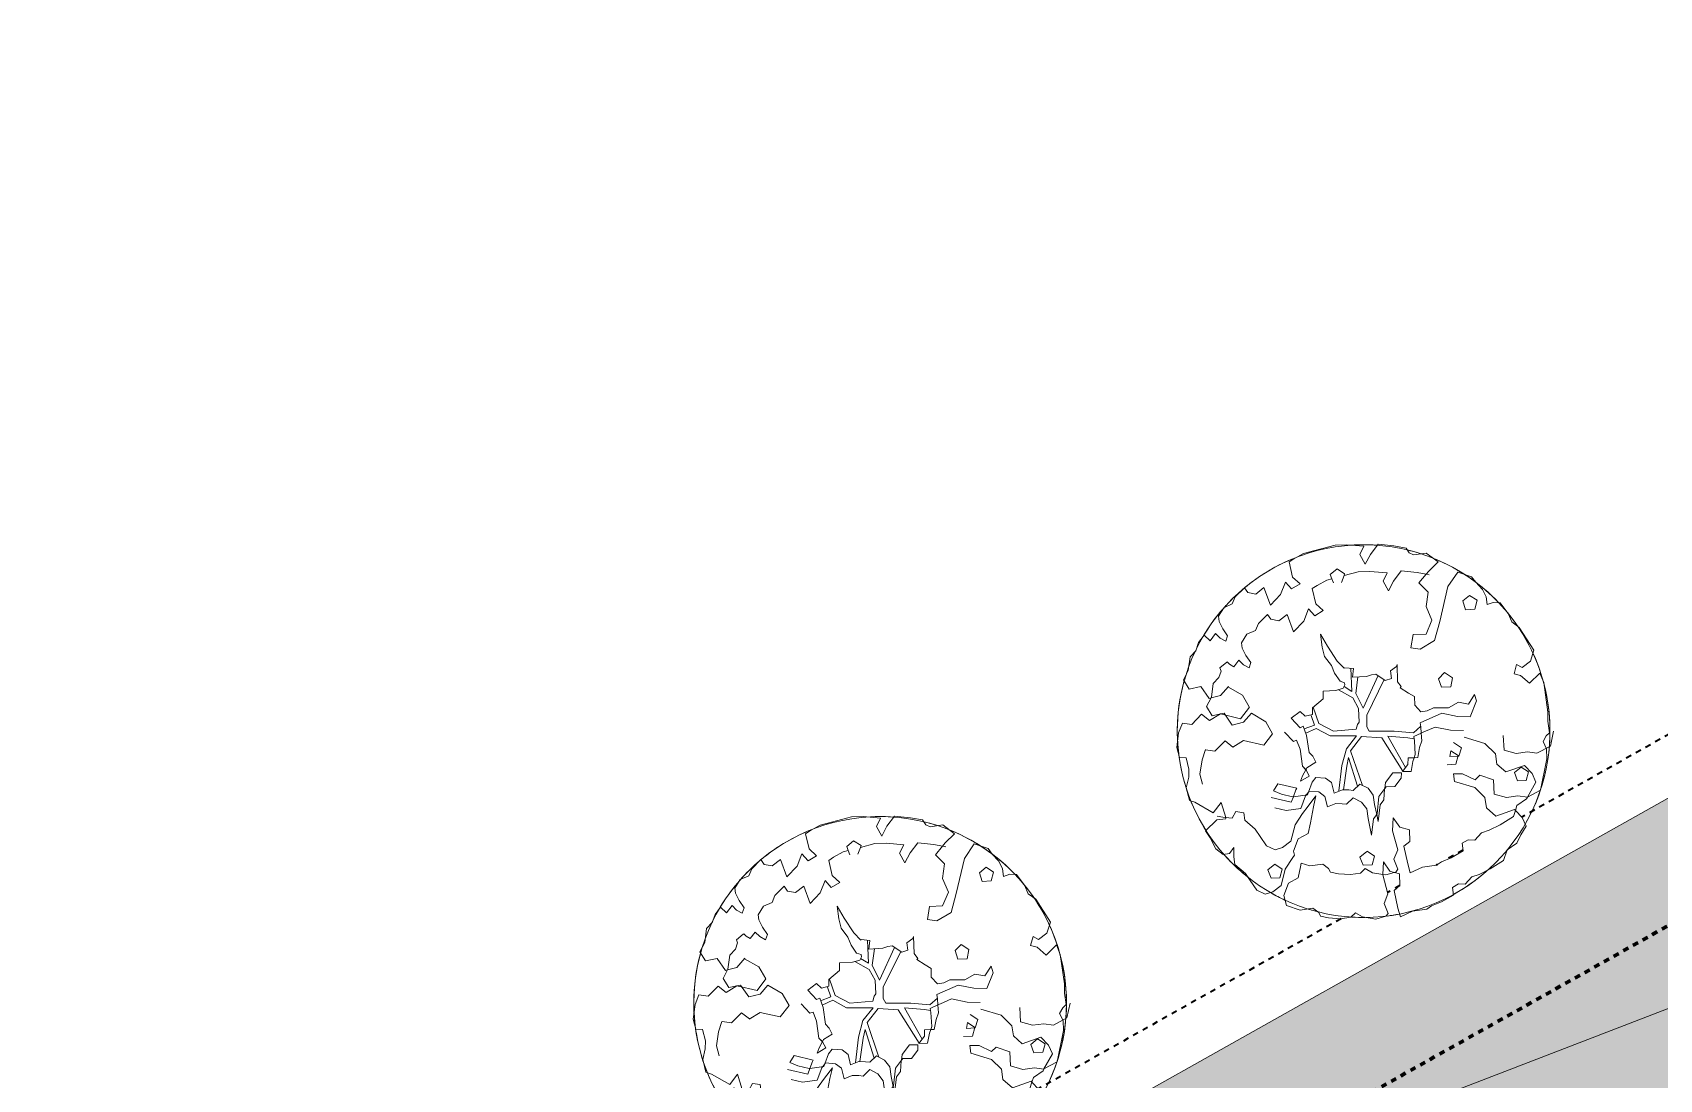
# Model space of a CAD drawing. Header units: metres. Extents: x 3856 to 4207, y -1118 to -691.
# Drawn here: x 3965.03 to 3994.37, y -1053.23 to -1034.36 of the extents above; entities that cross this region are included whole.
import ezdxf

# ---------------------------------------------------------------- set-up
doc = ezdxf.new("R2010")
doc.units = ezdxf.units.M
for name, pattern in [('Alignement de la ligne', [0.012, 0.006, -0.006]), ('Dash dot', [0.015875, 0.00635, -0.004763, 0, -0.004763]), ('IMPORT-Dash', [0.00635, 0.003175, -0.003175])]:
    doc.linetypes.add(name, pattern=pattern)
for name, color, linetype, lineweight in [('Cour_Negro_Punteada_6', 7, 'IMPORT-Dash', 35), ('Floors', 7, 'Continuous', 9), ('Folding Lines', 7, 'Continuous', 9), ('Planting', 7, 'Continuous', 9), ('Property Lines', 7, 'Dash dot', 211), ('Surface Pattern', 7, 'Continuous', 9)]:
    doc.layers.add(name, color=color, linetype=linetype, lineweight=lineweight)
doc.layers.add('ROA-E00-URB-A101-MASTER_PLAN cambio estaciomientos_dwg', color=7, linetype='Continuous', lineweight=9, true_color=0x767676)
doc.layers.add('Tallo', color=7, linetype='Continuous', lineweight=9, true_color=0x887568)

# ---------------------------------------------------------------- blocks, each defined once
blk = doc.blocks.new('M_RPC Árbol - Caducifolio - Chopo de Lombardía - 12_2 metros-V104-IMPLANTACIÓN - KIT COMERCIAL')
at = {"layer": 'Planting'}
for p, q in [((-0.906, 3.265), (-1.11, 3.212)), ((-0.542, 3.363), (-0.906, 3.265)), ((-0.331, 3.369), (-0.542, 3.363)), ((-0.021, 3.342), (-0.331, 3.369)), ((-0.094, 3.191), (-0.021, 3.342)), ((0.233, 3.378), (0.094, 3.193)), ((0.52, 3.347), (0.233, 3.378)), ((0.737, 3.307), (0.52, 3.347)), ((0.796, 3.222), (0.737, 3.307)), ((-1.285, 3.117), (-1.371, 3.058)), ((-1.371, 3.058), (-1.309, 2.785)), ((-1.11, 3.212), (-1.285, 3.117)), ((0.001, 3.016), (-0.094, 3.191)), ((0.094, 3.193), (0.001, 3.016)), ((0.872, 3.185), (0.796, 3.222)), ((1.103, 3.218), (0.872, 3.185)), ((1.314, 3.059), (1.103, 3.218)), ((1.148, 2.895), (1.314, 3.059)), ((-1.438, 2.696), (-1.524, 2.472)), ((-1.326, 2.571), (-1.438, 2.696)), ((-1.174, 2.662), (-1.326, 2.571)), ((-1.309, 2.785), (-1.174, 2.662)), ((-0.867, 2.637), (-0.692, 2.732)), ((-0.692, 2.732), (-0.601, 2.755)), ((-0.63, 2.831), (-0.506, 2.932)), ((-0.601, 2.755), (-0.63, 2.831)), ((-0.573, 2.682), (-0.601, 2.757)), ((-0.506, 2.932), (-0.372, 2.845)), ((-0.381, 2.812), (-0.428, 2.69)), ((-0.38, 2.813), (-0.124, 2.882)), ((-0.372, 2.845), (-0.38, 2.813)), ((-0.124, 2.882), (0.087, 2.889)), ((0.087, 2.889), (0.397, 2.862)), ((0.397, 2.862), (0.324, 2.71)), ((0.324, 2.71), (0.419, 2.535)), ((0.419, 2.535), (0.512, 2.713)), ((0.512, 2.713), (0.651, 2.897)), ((0.651, 2.897), (0.938, 2.867)), ((0.938, 2.867), (1.099, 2.837)), ((0.968, 2.681), (1.1, 2.837)), ((1.134, 2.516), (0.968, 2.681)), ((1.099, 2.837), (1.148, 2.895)), ((1.1, 2.837), (1.156, 2.826)), ((1.67, 2.877), (1.492, 2.613)), ((1.92, 2.793), (1.67, 2.877)), ((1.995, 2.694), (1.92, 2.793)), ((2.113, 2.563), (1.995, 2.694)), ((-2.342, 2.428), (-2.395, 2.303)), ((-2.177, 2.592), (-2.342, 2.428)), ((-2.118, 2.506), (-2.177, 2.592)), ((-1.973, 2.48), (-2.118, 2.506)), ((-1.824, 2.595), (-1.973, 2.48)), ((-1.709, 2.282), (-1.824, 2.595)), ((-1.524, 2.472), (-1.709, 2.282)), ((-0.953, 2.578), (-0.867, 2.637)), ((-0.891, 2.304), (-0.953, 2.578)), ((1.1, 2.253), (1.134, 2.516)), ((1.492, 2.613), (1.346, 1.984)), ((1.762, 2.355), (1.884, 2.454)), ((1.81, 2.197), (1.762, 2.355)), ((1.884, 2.454), (2.018, 2.368)), ((2.018, 2.368), (1.976, 2.21)), ((2.18, 2.428), (2.113, 2.563)), ((2.199, 2.291), (2.18, 2.428)), ((-2.551, 2.234), (-2.647, 2.079)), ((-2.647, 2.079), (-2.634, 1.987)), ((-2.395, 2.303), (-2.551, 2.234)), ((-1.924, 1.947), (-1.759, 2.112)), ((-1.759, 2.112), (-1.7, 2.026)), ((-1.555, 1.999), (-1.406, 2.114)), ((-1.406, 2.114), (-1.291, 1.801)), ((-1.106, 1.992), (-1.02, 2.216)), ((-1.02, 2.216), (-0.908, 2.09)), ((-0.908, 2.09), (-0.756, 2.182)), ((-0.756, 2.182), (-0.891, 2.304)), ((1.205, 2.009), (1.1, 2.253)), ((1.976, 2.21), (1.81, 2.197)), ((2.31, 2.33), (2.199, 2.291)), ((2.432, 2.323), (2.31, 2.33)), ((2.576, 2.132), (2.432, 2.323)), ((2.644, 1.979), (2.576, 2.132)), ((-2.697, 1.766), (-2.796, 1.635)), ((-2.615, 1.684), (-2.697, 1.766)), ((-2.634, 1.987), (-2.568, 1.855)), ((-2.568, 1.855), (-2.479, 1.726)), ((-2.132, 1.754), (-1.977, 1.822)), ((-1.977, 1.822), (-1.924, 1.947)), ((-1.7, 2.026), (-1.555, 1.999)), ((-1.291, 1.801), (-1.106, 1.992)), ((1.098, 1.757), (1.205, 2.009)), ((1.346, 1.984), (1.253, 1.641)), ((2.778, 1.879), (2.644, 1.979)), ((3.043, 1.468), (2.778, 1.879)), ((-3.004, 1.606), (-3.054, 1.458)), ((-2.905, 1.737), (-3.004, 1.606)), ((-2.796, 1.635), (-2.905, 1.737)), ((-2.513, 1.628), (-2.615, 1.684)), ((-2.479, 1.726), (-2.513, 1.628)), ((-2.228, 1.599), (-2.132, 1.754)), ((-2.215, 1.507), (-2.228, 1.599)), ((-2.15, 1.375), (-2.215, 1.507)), ((-0.805, 1.754), (-0.678, 1.538)), ((-0.773, 1.525), (-0.805, 1.754)), ((-0.73, 1.356), (-0.773, 1.525)), ((-0.678, 1.538), (-0.504, 1.271)), ((0.826, 1.511), (0.863, 1.748)), ((0.993, 1.488), (0.826, 1.511)), ((0.863, 1.748), (1.098, 1.757)), ((1.253, 1.641), (0.993, 1.488)), ((2.98, 1.27), (3.043, 1.468)), ((-3.156, 1.349), (-3.19, 1.1)), ((-3.054, 1.458), (-3.156, 1.349)), ((-2.619, 1.149), (-2.495, 1.25)), ((-2.495, 1.25), (-2.493, 1.248)), ((-2.493, 1.248), (-2.487, 1.257)), ((-2.487, 1.257), (-2.444, 1.216)), ((-2.444, 1.216), (-2.368, 1.168)), ((-2.368, 1.168), (-2.279, 1.286)), ((-2.279, 1.286), (-2.196, 1.204)), ((-2.196, 1.204), (-2.094, 1.147)), ((-2.061, 1.246), (-2.15, 1.375)), ((-2.094, 1.147), (-2.061, 1.246)), ((-0.609, 1.194), (-0.73, 1.356)), ((-0.551, 1.051), (-0.609, 1.194)), ((-0.504, 1.271), (-0.376, 1.143)), ((0.563, 1.171), (0.575, 1.208)), ((0.575, 1.208), (0.584, 0.898)), ((2.684, 1.042), (2.729, 1.209)), ((2.729, 1.209), (2.83, 1.153)), ((2.83, 1.153), (2.98, 1.27)), ((-3.19, 1.1), (-3.276, 0.933)), ((-3.276, 0.933), (-3.175, 0.766)), ((-2.738, 0.869), (-2.636, 0.977)), ((-2.636, 0.977), (-2.597, 1.092)), ((-2.597, 1.092), (-2.619, 1.149)), ((-0.453, 0.909), (-0.551, 1.051)), ((-0.371, 0.882), (-0.453, 0.909)), ((-0.376, 1.143), (-0.367, 1.152)), ((-0.366, 0.843), (-0.371, 0.882)), ((-0.367, 1.152), (-0.213, 1.136)), ((-0.213, 1.136), (-0.229, 0.979)), ((-0.229, 0.979), (0.023, 0.994)), ((0.023, 0.994), (0.114, 1.026)), ((0.114, 1.026), (0.19, 1.037)), ((0.19, 1.037), (0.363, 0.924)), ((0.363, 0.924), (0.474, 0.959)), ((0.455, 1.095), (0.563, 1.171)), ((0.474, 0.959), (0.455, 1.095)), ((0.584, 0.898), (0.651, 0.811)), ((1.323, 0.953), (1.433, 1.063)), ((1.376, 0.801), (1.323, 0.953)), ((1.433, 1.063), (1.573, 0.971)), ((1.573, 0.971), (1.543, 0.806)), ((2.803, 1.013), (2.684, 1.042)), ((2.964, 0.871), (2.803, 1.013)), ((3.15, 1.056), (2.964, 0.871)), ((3.219, 0.884), (3.15, 1.056)), ((3.294, 0.351), (3.219, 0.884)), ((-3.175, 0.766), (-2.963, 0.812)), ((-2.963, 0.812), (-2.815, 0.597)), ((-2.858, 0.452), (-2.778, 0.607)), ((-2.815, 0.597), (-2.778, 0.607)), ((-2.778, 0.607), (-2.611, 0.65)), ((-2.778, 0.607), (-2.772, 0.62)), ((-2.772, 0.62), (-2.738, 0.869)), ((-2.611, 0.65), (-2.465, 0.814)), ((-2.465, 0.814), (-2.475, 0.805)), ((-2.475, 0.805), (-2.212, 0.659)), ((-2.212, 0.659), (-2.089, 0.446)), ((-0.95, 0.431), (-0.759, 0.594)), ((-0.759, 0.73), (-0.527, 0.743)), ((-0.759, 0.594), (-0.759, 0.73)), ((-0.527, 0.743), (-0.396, 0.781)), ((-0.396, 0.781), (-0.366, 0.843)), ((0.651, 0.811), (0.634, 0.79)), ((0.634, 0.79), (0.784, 0.694)), ((0.784, 0.694), (0.89, 0.631)), ((0.89, 0.631), (0.893, 0.476)), ((1.543, 0.806), (1.376, 0.801)), ((1.861, 0.497), (1.974, 0.67)), ((1.974, 0.67), (2.01, 0.555)), ((-2.95, 0.313), (-3.126, 0.13)), ((-2.806, 0.199), (-2.95, 0.313)), ((-2.757, 0.286), (-2.858, 0.452)), ((-2.611, 0.32), (-2.806, 0.199)), ((-2.611, 0.32), (-2.757, 0.286)), ((-2.246, 0.231), (-2.611, 0.32)), ((-2.545, 0.332), (-2.605, 0.319)), ((-2.397, 0.117), (-2.545, 0.332)), ((-2.087, 0.441), (-2.246, 0.231)), ((-2.05, 0.331), (-2.192, 0.169)), ((-1.793, 0.178), (-2.05, 0.331)), ((-1.332, 0.241), (-1.174, 0.361)), ((-1.174, 0.361), (-1.084, 0.276)), ((-1.084, 0.276), (-0.95, 0.31)), ((-0.95, 0.31), (-0.95, 0.431)), ((0.893, 0.476), (1.007, 0.356)), ((1.381, 0.331), (0.995, 0.16)), ((1.007, 0.356), (1.121, 0.372)), ((1.121, 0.372), (1.231, 0.426)), ((1.231, 0.426), (1.502, 0.426)), ((1.663, 0.273), (1.381, 0.331)), ((1.502, 0.426), (1.683, 0.53)), ((1.683, 0.53), (1.861, 0.497)), ((2.01, 0.555), (1.895, 0.268)), ((3.294, 0.186), (3.294, 0.351)), ((-3.295, 0.154), (-3.364, -0.021)), ((-3.126, 0.13), (-3.295, 0.154)), ((-2.192, 0.169), (-2.397, 0.117)), ((-1.668, -0.039), (-1.793, 0.178)), ((-1.172, 0.069), (-1.332, 0.241)), ((-1.117, 0.096), (-1.172, 0.069)), ((-1.055, -0.07), (-1.117, 0.096)), ((0.995, 0.16), (1.006, 0.084)), ((1.006, 0.084), (1.013, -0.025)), ((1.059, -0.004), (1.261, 0.083)), ((1.261, 0.083), (1.541, 0.025)), ((1.541, 0.025), (1.776, 0.019)), ((1.895, 0.268), (1.663, 0.273)), ((3.324, -0.021), (3.294, 0.186)), ((3.398, 0.007), (3.341, -0.26)), ((-3.364, -0.021), (-3.398, -0.284)), ((-3.398, -0.284), (-3.349, -0.465)), ((-2.708, -0.35), (-2.526, -0.167)), ((-2.526, -0.167), (-2.384, -0.28)), ((-2.388, -0.281), (-2.193, -0.16)), ((-2.193, -0.16), (-1.828, -0.242)), ((-1.828, -0.242), (-1.668, -0.039)), ((-1.452, -0.007), (-1.293, -0.177)), ((-1.293, -0.177), (-1.235, -0.155)), ((-1.235, -0.155), (-1.174, -0.318)), ((-1.012, -0.375), (-1.055, -0.07)), ((1.013, -0.025), (0.876, -0.088)), ((0.876, -0.088), (0.887, -0.164)), ((0.887, -0.164), (0.903, -0.415)), ((0.948, -0.469), (0.981, -0.289)), ((0.981, -0.289), (1.022, -0.167)), ((1.013, -0.025), (1.059, -0.004)), ((1.022, -0.167), (1.013, -0.025)), ((1.595, -0.198), (1.735, -0.29)), ((1.735, -0.29), (1.687, -0.442)), ((1.788, -0.102), (2.157, -0.214)), ((2.157, -0.214), (2.35, -0.401)), ((2.504, -0.332), (2.491, -0.071)), ((3.341, -0.26), (3.098, -0.389)), ((3.208, -0.179), (3.264, -0.078)), ((3.273, -0.31), (3.208, -0.179)), ((3.264, -0.078), (3.324, -0.021)), ((-3.349, -0.465), (-3.23, -0.472)), ((-3.23, -0.472), (-3.178, -0.676)), ((-2.98, -0.764), (-2.941, -0.509)), ((-2.941, -0.509), (-2.879, -0.325)), ((-2.876, -0.327), (-2.708, -0.35)), ((-1.174, -0.318), (-1.132, -0.623)), ((-1.051, -0.652), (-0.89, -0.552)), ((-0.944, -0.443), (-1.012, -0.375)), ((-0.89, -0.552), (-0.944, -0.443)), ((0.773, -0.474), (0.77, -0.591)), ((0.884, -0.47), (0.773, -0.474)), ((0.828, -0.717), (0.861, -0.537)), ((0.861, -0.537), (0.884, -0.47)), ((0.903, -0.415), (0.884, -0.47)), ((0.884, -0.47), (0.948, -0.469)), ((1.529, -0.45), (1.545, -0.346)), ((1.687, -0.442), (1.529, -0.45)), ((1.545, -0.346), (1.679, -0.433)), ((1.679, -0.433), (1.638, -0.588)), ((2.35, -0.401), (2.375, -0.585)), ((2.375, -0.585), (2.536, -0.726)), ((2.721, -0.394), (2.504, -0.332)), ((2.926, -0.365), (2.721, -0.394)), ((3.098, -0.389), (2.926, -0.365)), ((3.164, -1.055), (3.276, -0.489)), ((3.276, -0.489), (3.273, -0.31)), ((-3.182, -0.818), (-3.225, -1.012)), ((-3.178, -0.676), (-3.182, -0.818)), ((-2.931, -0.946), (-2.98, -0.764)), ((-1.128, -0.799), (-1.164, -0.896)), ((-1.164, -0.896), (-1.009, -0.8)), ((-1.132, -0.623), (-1.064, -0.691)), ((-1.069, -0.686), (-1.128, -0.799)), ((-1.064, -0.691), (-1.069, -0.686)), ((-1.064, -0.691), (-1.051, -0.652)), ((-1.009, -0.8), (-1.064, -0.691)), ((-0.891, -0.824), (-0.956, -0.911)), ((-0.713, -0.838), (-0.891, -0.824)), ((-0.605, -0.92), (-0.713, -0.838)), ((0.5, -0.745), (0.369, -0.919)), ((0.653, -0.743), (0.5, -0.745)), ((0.536, -0.991), (0.651, -0.839)), ((0.651, -0.839), (0.653, -0.743)), ((0.77, -0.591), (0.672, -0.721)), ((0.672, -0.721), (0.828, -0.717)), ((1.638, -0.588), (1.478, -0.596)), ((1.756, -0.759), (1.591, -0.759)), ((1.591, -0.759), (1.611, -0.897)), ((1.983, -0.868), (1.756, -0.759)), ((2.066, -0.786), (1.983, -0.868)), ((2.313, -0.869), (2.066, -0.786)), ((2.326, -1.126), (2.313, -0.869)), ((2.536, -0.726), (2.872, -0.608)), ((2.811, -0.639), (2.692, -0.738)), ((2.692, -0.738), (2.745, -0.888)), ((2.745, -0.888), (2.905, -0.88)), ((2.948, -0.727), (2.811, -0.639)), ((2.872, -0.608), (3.01, -0.753)), ((2.905, -0.88), (2.948, -0.727)), ((3.01, -0.753), (3.08, -0.91)), ((-3.225, -1.012), (-3.17, -1.238)), ((-1.575, -0.94), (-1.654, -1.067)), ((-1.654, -1.067), (-1.51, -1.125)), ((-1.233, -1.02), (-1.575, -0.94)), ((-1.51, -1.125), (-1.309, -1.174)), ((-1.309, -1.174), (-1.294, -1.172)), ((-1.294, -1.172), (-1.247, -1.047)), ((-1.042, -1.138), (-1.293, -1.173)), ((-1.247, -1.047), (-1.233, -1.02)), ((-1.161, -1.384), (-1.076, -1.159)), ((-1.076, -1.159), (-1.024, -1.09)), ((-1.024, -1.09), (-1.042, -1.138)), ((-0.889, -1.16), (-1.028, -1.344)), ((-0.956, -0.911), (-1.024, -1.09)), ((-1.024, -1.09), (-1.01, -1.072)), ((-1.01, -1.072), (-0.833, -1.086)), ((-0.933, -1.354), (-0.889, -1.16)), ((-0.833, -1.086), (-0.724, -1.168)), ((-0.724, -1.168), (-0.678, -1.356)), ((-0.559, -1.108), (-0.605, -0.92)), ((-0.411, -1.048), (-0.559, -1.108)), ((-0.294, -1.051), (-0.411, -1.048)), ((-0.215, -1.06), (-0.294, -1.051)), ((-0.095, -0.945), (-0.215, -1.06)), ((0.052, -1.022), (-0.095, -0.945)), ((0.147, -1.145), (0.052, -1.022)), ((0.171, -1.316), (0.147, -1.145)), ((0.249, -1.167), (0.216, -1.483)), ((0.357, -1.024), (0.249, -1.167)), ((0.339, -1.229), (0.35, -1.034)), ((0.369, -0.919), (0.357, -1.024)), ((0.357, -1.024), (0.38, -0.993)), ((0.38, -0.993), (0.536, -0.991)), ((1.611, -0.897), (1.98, -1.01)), ((1.98, -1.01), (2.161, -1.186)), ((2.547, -1.189), (2.326, -1.126)), ((2.755, -1.16), (2.547, -1.189)), ((2.925, -1.183), (2.755, -1.16)), ((3.08, -0.91), (2.927, -1.181)), ((2.927, -1.181), (3.164, -1.055)), ((-3.169, -1.24), (-3.071, -1.273)), ((-3.071, -1.273), (-2.738, -1.461)), ((-2.738, -1.461), (-2.598, -1.276)), ((-2.598, -1.276), (-2.515, -1.55)), ((-2.329, -1.44), (-2.396, -1.562)), ((-2.19, -1.461), (-2.329, -1.44)), ((-2.17, -1.599), (-2.19, -1.461)), ((-1.331, -1.274), (-1.696, -1.188)), ((-1.63, -1.373), (-1.425, -1.421)), ((-1.425, -1.421), (-1.161, -1.384)), ((-1.293, -1.173), (-1.331, -1.274)), ((-1.028, -1.344), (-1.128, -1.476)), ((-0.986, -1.644), (-0.933, -1.354)), ((-0.678, -1.356), (-0.531, -1.296)), ((-0.531, -1.296), (-0.414, -1.299)), ((-0.414, -1.299), (-0.335, -1.308)), ((-0.335, -1.308), (-0.214, -1.193)), ((-0.214, -1.193), (-0.067, -1.27)), ((-0.067, -1.27), (0.028, -1.393)), ((0.028, -1.393), (0.052, -1.564)), ((0.208, -1.494), (0.171, -1.316)), ((0.233, -1.619), (0.269, -1.322)), ((0.269, -1.322), (0.339, -1.229)), ((2.161, -1.186), (2.187, -1.371)), ((2.187, -1.371), (2.358, -1.521)), ((2.358, -1.521), (2.695, -1.403)), ((2.709, -1.419), (2.672, -1.53)), ((2.695, -1.403), (2.709, -1.419)), ((2.709, -1.419), (2.738, -1.332)), ((2.833, -1.548), (2.709, -1.419)), ((2.738, -1.332), (2.91, -1.214)), ((2.91, -1.214), (2.925, -1.183)), ((-2.672, -1.593), (-2.881, -1.787)), ((-2.511, -1.57), (-2.672, -1.593)), ((-2.568, -1.544), (-2.669, -1.522)), ((-2.515, -1.55), (-2.568, -1.544)), ((-2.396, -1.562), (-2.517, -1.549)), ((-2.517, -1.549), (-2.511, -1.57)), ((-1.983, -1.76), (-2.17, -1.599)), ((-1.263, -1.683), (-1.34, -1.976)), ((-1.128, -1.476), (-1.263, -1.683)), ((-1.03, -1.838), (-0.986, -1.644)), ((0.052, -1.564), (0.114, -1.866)), ((0.114, -1.866), (0.15, -1.57)), ((0.15, -1.57), (0.208, -1.494)), ((0.216, -1.483), (0.207, -1.491)), ((0.208, -1.494), (0.233, -1.619)), ((0.508, -1.551), (0.494, -1.789)), ((0.626, -1.723), (0.508, -1.551)), ((0.798, -1.769), (0.626, -1.723)), ((2.434, -1.681), (2.236, -1.779)), ((2.672, -1.53), (2.434, -1.681)), ((2.806, -1.858), (2.902, -1.703)), ((2.902, -1.703), (2.833, -1.548)), ((-2.881, -1.787), (-2.792, -1.916)), ((-2.792, -1.916), (-2.693, -2.113)), ((-1.894, -1.889), (-1.983, -1.76)), ((-1.776, -2.061), (-1.894, -1.889)), ((-1.34, -1.976), (-1.489, -2.091)), ((-1.291, -2.157), (-1.205, -1.933)), ((-1.205, -1.933), (-1.03, -1.838)), ((0.494, -1.789), (0.589, -2.128)), ((0.698, -2.066), (0.804, -1.98)), ((0.804, -1.98), (0.798, -1.769)), ((1.859, -1.949), (1.75, -2.012)), ((1.75, -2.012), (1.77, -2.15)), ((1.978, -1.956), (1.859, -1.949)), ((2.1, -1.822), (1.978, -1.956)), ((2.236, -1.779), (2.1, -1.822)), ((2.561, -2.128), (2.733, -2.009)), ((2.733, -2.009), (2.806, -1.858)), ((-2.693, -2.113), (-2.562, -2.213)), ((-2.562, -2.213), (-2.446, -2.196)), ((-2.446, -2.196), (-2.367, -2.091)), ((-2.367, -2.091), (-2.367, -2.256)), ((-2.367, -2.256), (-2.348, -2.394)), ((-1.624, -2.133), (-1.776, -2.061)), ((-1.489, -2.091), (-1.624, -2.133)), ((-1.441, -2.478), (-1.305, -2.271)), ((-1.305, -2.271), (-1.272, -2.227)), ((-1.272, -2.227), (-1.291, -2.157)), ((0.033, -2.158), (-0.094, -2.261)), ((-0.094, -2.261), (-0.037, -2.41)), ((0.169, -2.244), (0.035, -2.157)), ((0.127, -2.401), (0.169, -2.244)), ((0.589, -2.128), (0.519, -2.302)), ((0.519, -2.302), (0.592, -2.48)), ((0.767, -2.385), (0.698, -2.066)), ((1.552, -2.275), (1.374, -2.347)), ((1.77, -2.15), (1.552, -2.275)), ((2.257, -2.476), (2.494, -2.325)), ((2.494, -2.325), (2.561, -2.128)), ((-2.348, -2.394), (-2.16, -2.556)), ((-2.16, -2.556), (-2.071, -2.685)), ((-1.754, -2.492), (-1.63, -2.392)), ((-1.696, -2.641), (-1.754, -2.492)), ((-1.537, -2.633), (-1.696, -2.641)), ((-1.63, -2.392), (-1.496, -2.479)), ((-1.496, -2.479), (-1.537, -2.633)), ((-1.517, -2.771), (-1.441, -2.478)), ((-1.207, -2.634), (-1.382, -2.729)), ((-1.164, -2.439), (-1.207, -2.634)), ((-1.151, -2.369), (-1.164, -2.439)), ((-0.995, -2.421), (-1.151, -2.369)), ((-0.764, -2.389), (-0.995, -2.421)), ((-0.659, -2.468), (-0.764, -2.389)), ((-0.626, -2.534), (-0.659, -2.468)), ((-0.481, -2.561), (-0.626, -2.534)), ((-0.266, -2.577), (-0.481, -2.561)), ((-0.082, -2.552), (-0.266, -2.577)), ((0.001, -2.469), (-0.082, -2.552)), ((-0.037, -2.41), (0.127, -2.401)), ((0.13, -2.545), (0.001, -2.469)), ((0.317, -2.574), (0.13, -2.545)), ((0.331, -2.348), (0.317, -2.574)), ((0.317, -2.584), (0.317, -2.574)), ((0.317, -2.574), (0.37, -2.582)), ((0.412, -2.924), (0.317, -2.584)), ((0.448, -2.518), (0.331, -2.348)), ((0.37, -2.582), (0.526, -2.539)), ((0.526, -2.539), (0.448, -2.518)), ((0.552, -2.533), (0.527, -2.54)), ((0.527, -2.54), (0.62, -2.565)), ((0.592, -2.48), (0.552, -2.533)), ((0.62, -2.565), (0.626, -2.776)), ((0.812, -2.543), (0.767, -2.385)), ((1.034, -2.442), (0.812, -2.543)), ((1.288, -2.406), (1.034, -2.442)), ((1.374, -2.347), (1.288, -2.406)), ((1.801, -2.752), (1.923, -2.617)), ((1.923, -2.617), (2.058, -2.575)), ((2.058, -2.575), (2.257, -2.476)), ((-2.071, -2.685), (-1.953, -2.856)), ((-1.953, -2.856), (-1.802, -2.929)), ((-1.802, -2.929), (-1.666, -2.886)), ((-1.666, -2.886), (-1.517, -2.771)), ((-1.382, -2.729), (-1.468, -2.953)), ((0.342, -3.098), (0.412, -2.924)), ((0.626, -2.776), (0.521, -2.861)), ((0.521, -2.861), (0.589, -3.181)), ((1.573, -2.807), (1.682, -2.745)), ((1.592, -2.946), (1.573, -2.807)), ((1.682, -2.745), (1.801, -2.752)), ((-1.468, -2.953), (-1.419, -3.134)), ((-1.419, -3.134), (-1.172, -3.217)), ((-1.172, -3.217), (-0.941, -3.184)), ((-0.941, -3.184), (-0.836, -3.263)), ((0.414, -3.276), (0.342, -3.098)), ((0.589, -3.181), (0.635, -3.339)), ((0.856, -3.237), (1.11, -3.202)), ((1.11, -3.202), (1.196, -3.143)), ((1.196, -3.143), (1.374, -3.07)), ((1.374, -3.07), (1.592, -2.946)), ((-0.836, -3.263), (-0.803, -3.329)), ((-0.803, -3.329), (-0.658, -3.356)), ((-0.658, -3.356), (-0.444, -3.373)), ((-0.444, -3.373), (-0.259, -3.347)), ((-0.259, -3.347), (-0.176, -3.265)), ((-0.176, -3.265), (-0.048, -3.341)), ((-0.048, -3.341), (0.193, -3.378)), ((0.193, -3.378), (0.374, -3.329)), ((0.374, -3.329), (0.414, -3.276)), ((0.635, -3.339), (0.856, -3.237))]:
    blk.add_line(p, q, dxfattribs=at)
for start, end in [(0, 180), (180, 360)]:
    blk.add_arc((-0.027, 0.009), 3.36, start, end, dxfattribs=at)
at = {"layer": 'Tallo'}
for p, q in [((-0.256, 1.141), (-0.239, 0.726)), ((-0.169, 0.688), (-0.129, 0.986)), ((0.234, 1.009), (-0.036, 0.422)), ((0.028, 0.294), (0.344, 0.938)), ((-0.482, 0.756), (-0.223, 0.611)), ((-0.239, 0.726), (-0.381, 0.812)), ((-0.223, 0.611), (-0.119, 0.418)), ((-0.036, 0.422), (-0.169, 0.688)), ((-0.836, 0.145), (-0.939, 0.44)), ((-0.119, 0.418), (-0.106, 0.173)), ((0.028, 0.088), (0.028, 0.294)), ((-0.914, 0.119), (-1.1, 0.05)), ((-1.071, -0.028), (-0.883, 0.057)), ((-0.974, 0.292), (-0.914, 0.119)), ((-0.883, 0.057), (-0.632, -0.076)), ((-0.572, 0.008), (-0.836, 0.145)), ((-0.161, 0.044), (-0.572, 0.008)), ((-0.137, 0.131), (-0.161, 0.044)), ((-0.106, 0.173), (-0.137, 0.131)), ((0.074, 0.007), (0.028, 0.088)), ((0.526, 0.007), (0.074, 0.007)), ((0.869, -0.022), (0.526, 0.007)), ((1.004, 0.098), (0.869, -0.022)), ((-0.632, -0.076), (-0.154, -0.076)), ((-0.154, -0.076), (-0.339, -0.308)), ((-0.264, -0.346), (-0.064, -0.089)), ((-0.064, -0.089), (0.299, -0.114)), ((0.299, -0.114), (0.677, -0.715)), ((0.41, -0.081), (0.77, -0.111)), ((0.729, -0.646), (0.41, -0.081)), ((0.77, -0.111), (0.882, -0.128)), ((-0.339, -0.308), (-0.419, -0.608)), ((-0.332, -0.623), (-0.299, -0.467)), ((-0.299, -0.467), (-0.136, -0.984)), ((-0.05, -0.969), (-0.264, -0.346)), ((-0.419, -0.608), (-0.473, -1.069)), ((-0.391, -1.049), (-0.332, -0.623))]:
    blk.add_line(p, q, dxfattribs=at)
blk = doc.blocks.new('ROA-E00-URB-A101-MASTER_PLAN cambio estaciomientos_dwg_M_RPC Árbol - Caducifolio - Chopo de Lombardía - 12_2 metros-V61-Master Plan - Etapa 1-V672-IMPLANTACIÓN - KIT COMERCIAL')
at = {"layer": 'Planting'}
for p, q in [((-0.573, 2.682), (-0.601, 2.755)), ((-0.381, 2.812), (-0.428, 2.69)), ((-2.495, 1.25), (-2.493, 1.248))]:
    blk.add_line(p, q, dxfattribs=at)
at = {"layer": 'Planting', "flags": 128}
for points in [[(1.788, -0.102), (2.157, -0.214), (2.35, -0.401), (2.375, -0.585), (2.536, -0.726), (2.872, -0.608), (3.01, -0.753), (3.08, -0.91), (2.927, -1.181), (3.164, -1.055), (3.276, -0.489), (3.273, -0.31), (3.208, -0.179), (3.264, -0.078), (3.324, -0.021), (3.294, 0.186), (3.294, 0.351), (3.219, 0.884), (3.15, 1.056), (2.964, 0.871), (2.803, 1.013), (2.684, 1.042), (2.729, 1.209), (2.83, 1.153), (2.98, 1.27), (3.043, 1.468), (2.778, 1.879), (2.644, 1.979), (2.576, 2.132), (2.432, 2.323), (2.31, 2.33), (2.199, 2.291), (2.18, 2.428), (2.113, 2.563), (1.995, 2.694), (1.92, 2.793), (1.67, 2.877), (1.492, 2.613), (1.346, 1.984), (1.253, 1.641), (0.993, 1.488), (0.826, 1.511), (0.863, 1.748), (1.098, 1.757), (1.205, 2.009), (1.1, 2.253), (1.134, 2.516), (0.968, 2.681), (1.1, 2.837), (1.156, 2.826)], [(-1.064, -0.691), (-1.051, -0.652), (-0.89, -0.552), (-0.944, -0.443), (-1.012, -0.375), (-1.055, -0.07), (-1.117, 0.096), (-1.172, 0.069), (-1.332, 0.241), (-1.174, 0.361), (-1.084, 0.276), (-0.95, 0.31), (-0.95, 0.431), (-0.759, 0.594), (-0.759, 0.73), (-0.527, 0.743), (-0.396, 0.781), (-0.366, 0.843), (-0.371, 0.882), (-0.453, 0.909), (-0.551, 1.051), (-0.609, 1.194), (-0.73, 1.356), (-0.773, 1.525), (-0.805, 1.754), (-0.678, 1.538), (-0.504, 1.271), (-0.376, 1.143), (-0.367, 1.152), (-0.213, 1.136), (-0.229, 0.979), (0.023, 0.994), (0.114, 1.026), (0.19, 1.037), (0.363, 0.924), (0.474, 0.959), (0.455, 1.095), (0.563, 1.171), (0.575, 1.208), (0.584, 0.898), (0.651, 0.811), (0.634, 0.79), (0.784, 0.694), (0.89, 0.631), (0.893, 0.476), (1.007, 0.356), (1.121, 0.372), (1.231, 0.426), (1.502, 0.426), (1.683, 0.53), (1.861, 0.497), (1.974, 0.67), (2.01, 0.555), (1.895, 0.268), (1.663, 0.273), (1.381, 0.331), (0.995, 0.16), (1.006, 0.084), (1.013, -0.025), (1.059, -0.004), (1.261, 0.083), (1.541, 0.025), (1.776, 0.019)], [(-3.17, -1.238), (-3.225, -1.012), (-3.182, -0.818), (-3.178, -0.676), (-3.23, -0.472), (-3.349, -0.465), (-3.398, -0.284), (-3.364, -0.021), (-3.295, 0.154), (-3.126, 0.13), (-2.95, 0.313), (-2.806, 0.199), (-2.611, 0.32), (-2.757, 0.286), (-2.858, 0.452), (-2.778, 0.607), (-2.611, 0.65), (-2.465, 0.814), (-2.475, 0.805), (-2.212, 0.659), (-2.089, 0.446)], [(-2.815, 0.597), (-2.778, 0.607), (-2.772, 0.62)], [(-2.087, 0.441), (-2.246, 0.231), (-2.611, 0.32)], [(-2.388, -0.281), (-2.193, -0.16), (-1.828, -0.242), (-1.668, -0.039), (-1.793, 0.178), (-2.05, 0.331), (-2.192, 0.169), (-2.397, 0.117), (-2.545, 0.332), (-2.605, 0.319)], [(3.398, 0.007), (3.341, -0.26), (3.098, -0.389), (2.926, -0.365), (2.721, -0.394), (2.504, -0.332), (2.491, -0.071)], [(-2.876, -0.327), (-2.708, -0.35), (-2.526, -0.167), (-2.384, -0.28)], [(-1.452, -0.007), (-1.293, -0.177), (-1.235, -0.155), (-1.174, -0.318), (-1.132, -0.623), (-1.069, -0.686)], [(1.595, -0.198), (1.735, -0.29), (1.687, -0.442), (1.529, -0.45), (1.545, -0.346), (1.679, -0.433), (1.638, -0.588), (1.478, -0.596)], [(-2.931, -0.946), (-2.98, -0.764), (-2.941, -0.509), (-2.879, -0.325)], [(-1.63, -1.373), (-1.425, -1.421), (-1.161, -1.384), (-1.076, -1.159), (-1.024, -1.09), (-1.042, -1.138), (-1.293, -1.173), (-1.331, -1.274), (-1.696, -1.188)], [(0.357, -1.024), (0.249, -1.167), (0.216, -1.483), (0.207, -1.491)], [(0.208, -1.494), (0.233, -1.619), (0.269, -1.322), (0.339, -1.229), (0.35, -1.034)], [(-3.169, -1.24), (-3.071, -1.273), (-2.738, -1.461), (-2.598, -1.276), (-2.515, -1.55)], [(-2.517, -1.549), (-2.568, -1.544), (-2.669, -1.522)], [(0.033, -2.158), (-0.094, -2.261), (-0.037, -2.41), (0.127, -2.401), (0.169, -2.244), (0.035, -2.157)]]:
    blk.add_lwpolyline(points, dxfattribs=at)
for points in [[(1.762, 2.355), (1.884, 2.454), (2.018, 2.368), (1.976, 2.21), (1.81, 2.197)], [(1.323, 0.953), (1.433, 1.063), (1.573, 0.971), (1.543, 0.806), (1.376, 0.801)], [(2.692, -0.738), (2.745, -0.888), (2.905, -0.88), (2.948, -0.727), (2.811, -0.639)], [(0.317, -2.574), (0.37, -2.582), (0.526, -2.539), (0.448, -2.518), (0.331, -2.348)]]:
    blk.add_lwpolyline(points, close=True, dxfattribs=at)
at = {"layer": 'Planting'}
for start, end in [(85.9825, 92.2697), (72.6904, 76.3634), (112.6858, 129.7802), (360, 67.1948), (134.0937, 137.7757), (139.9547, 149.0598), (154.0044, 154.5739), (164.6005, 180), (180, 212.0796), (330.3116, 360), (221.5168, 225.9859), (226.095, 231.4286), (298.9078, 310.9112), (240.2288, 244.985), (253.2068, 255.2694), (266.3515, 270.5056), (277.2231, 281.092)]:
    blk.add_arc((-0.027, 0.009), 3.36, start, end, dxfattribs=at)
at = {"layer": 'Tallo', "color": 8, "true_color": 0x808080, "flags": 128}
for points in [[(-0.256, 1.141), (-0.239, 0.726), (-0.381, 0.812)], [(0.234, 1.009), (-0.036, 0.422), (-0.169, 0.688), (-0.129, 0.986)], [(1.004, 0.098), (0.869, -0.022), (0.526, 0.007), (0.074, 0.007), (0.028, 0.088), (0.028, 0.294), (0.344, 0.938)], [(-0.482, 0.756), (-0.223, 0.611), (-0.119, 0.418), (-0.106, 0.173), (-0.137, 0.131), (-0.161, 0.044), (-0.572, 0.008), (-0.836, 0.145), (-0.939, 0.44)], [(-0.974, 0.292), (-0.914, 0.119), (-1.1, 0.05)], [(-1.071, -0.028), (-0.883, 0.057), (-0.632, -0.076), (-0.154, -0.076), (-0.339, -0.308), (-0.419, -0.608), (-0.473, -1.069)], [(-0.05, -0.969), (-0.264, -0.346), (-0.064, -0.089), (0.299, -0.114), (0.677, -0.715)], [(0.729, -0.646), (0.41, -0.081), (0.77, -0.111), (0.882, -0.128)], [(-0.391, -1.049), (-0.332, -0.623), (-0.299, -0.467), (-0.136, -0.984)]]:
    blk.add_lwpolyline(points, dxfattribs=at)
blk = doc.blocks.new('ROA-E00-URB-A101-MASTER_PLAN cambio estaciomientos_dwg-7942325-IMPLANTACIÓN - KIT COMERCIAL')
at = {"layer": 'Cour_Negro_Punteada_6'}
for p, q in [((1045.432, 3997.343), (1048.5, 3991.885)), ((1049.094, 3990.828), (1049.286, 3990.487)), ((1049.353, 3990.367), (1049.367, 3990.342)), ((1049.735, 3989.688), (1049.86, 3989.466)), ((1050.332, 3988.626), (1053.4, 3983.168))]:
    blk.add_line(p, q, dxfattribs=at)
at = {"rotation": 90.00000000000045}
for p in [(1046.96, 3989.061), (1051.86, 3980.343)]:
    blk.add_blockref('ROA-E00-URB-A101-MASTER_PLAN cambio estaciomientos_dwg_M_RPC Árbol - Caducifolio - Chopo de Lombardía - 12_2 metros-V61-Master Plan - Etapa 1-V672-IMPLANTACIÓN - KIT COMERCIAL', p, dxfattribs=at)
blk = doc.blocks.new('Family - ___-5551873-IMPLANTACIÓN - KIT COMERCIAL')
at = {"layer": 'Property Lines', "color": 1, "linetype": 'Alignement de la ligne', "lineweight": 50, "true_color": 0xff0000}
blk.add_line((4099.802, -991.28), (3930.019, -1086.718), dxfattribs=at)
blk = doc.blocks.new('Family - ___-6153270-IMPLANTACIÓN - KIT COMERCIAL')
at = {"layer": 'Property Lines', "linetype": 'Alignement de la ligne', "lineweight": 70}
blk.add_line((4099.802, -991.28), (3930.019, -1086.718), dxfattribs=at)

msp = doc.modelspace()

# ---------------------------------------------------------------- hatches: boundary and pattern name
at = {"layer": 'Surface Pattern', "true_color": 0xdcdcdc}
msp.add_hatch(color=254, dxfattribs=at).paths.add_polyline_path([(3973.061, -1060.223), (4011.022, -1045.589), (4010.883, -1045.311), (4011.102, -1044.582), (4011.791, -1045.293), (4018.467, -1042.719), (4018.118, -1042.497), (4018.356, -1042.382), (4015.146, -1036.565), (3973.282, -1060.099)])
h = msp.add_hatch(color=254, dxfattribs=at)
h.paths.add_polyline_path([(3969.329, -1070.352), (3977.02, -1066.029), (3977.177, -1065.506), (3977.449, -1065.787), (3985.632, -1061.187), (3985.331, -1060.587), (3985.55, -1059.858), (3986.413, -1060.748), (3992.084, -1057.56), (3991.726, -1057.332), (3992.923, -1056.757), (3993.368, -1056.839), (3994.142, -1056.404), (3994.028, -1056.248), (3993.455, -1055.107), (3993.675, -1054.378), (3994.811, -1055.55), (3994.959, -1055.944), (3995.884, -1055.424), (3995.946, -1055.242), (3997.174, -1054.55), (3997.129, -1054.725), (4000.782, -1052.671), (4000.423, -1052.443), (4001.62, -1051.868), (4002.066, -1051.95), (4002.84, -1051.515), (4002.726, -1051.358), (4002.153, -1050.218), (4002.372, -1049.489), (4003.509, -1050.661), (4003.657, -1051.055), (4004.582, -1050.535), (4004.644, -1050.353), (4005.872, -1049.661), (4005.827, -1049.836), (4009.512, -1047.764), (4009.153, -1047.536), (4010.35, -1046.961), (4010.795, -1047.043), (4011.57, -1046.607), (4011.455, -1046.451), (4011.022, -1045.589), (3973.061, -1060.223), (3969.346, -1070.306)])
h.paths.add_polyline_path([(4012.387, -1046.148), (4013.312, -1045.628), (4013.373, -1045.446), (4014.602, -1044.754), (4014.556, -1044.928), (4018.467, -1042.719), (4011.791, -1045.293), (4012.239, -1045.754)])

# ---------------------------------------------------------------- linework, layer by layer
at = {"layer": 'Floors'}
msp.add_line((3973.061, -1060.223), (4015.146, -1036.565), dxfattribs=at)
at = {"layer": 'Folding Lines'}
msp.add_line((3973.061, -1060.223), (4011.022, -1045.589), dxfattribs=at)

# ---------------------------------------------------------------- block references
at = {"layer": 'Planting'}
for p in [(3989.061, -1046.96), (3980.343, -1051.86)]:
    msp.add_blockref('M_RPC Árbol - Caducifolio - Chopo de Lombardía - 12_2 metros-V104-IMPLANTACIÓN - KIT COMERCIAL', p, dxfattribs=at)
at = {"layer": 'Property Lines', "color": 1, "linetype": 'Alignement de la ligne', "lineweight": 50, "true_color": 0xff0000}
msp.add_blockref('Family - ___-5551873-IMPLANTACIÓN - KIT COMERCIAL', (0, 0), dxfattribs=at)
at = {"layer": 'Property Lines', "linetype": 'Alignement de la ligne', "lineweight": 70}
msp.add_blockref('Family - ___-6153270-IMPLANTACIÓN - KIT COMERCIAL', (0, 0), dxfattribs=at)
at = {"layer": 'ROA-E00-URB-A101-MASTER_PLAN cambio estaciomientos_dwg', "color": 7, "rotation": 269.9999999999999}
msp.add_blockref('ROA-E00-URB-A101-MASTER_PLAN cambio estaciomientos_dwg-7942325-IMPLANTACIÓN - KIT COMERCIAL', (0, 0), dxfattribs=at)

doc.saveas('drawing.dxf')
